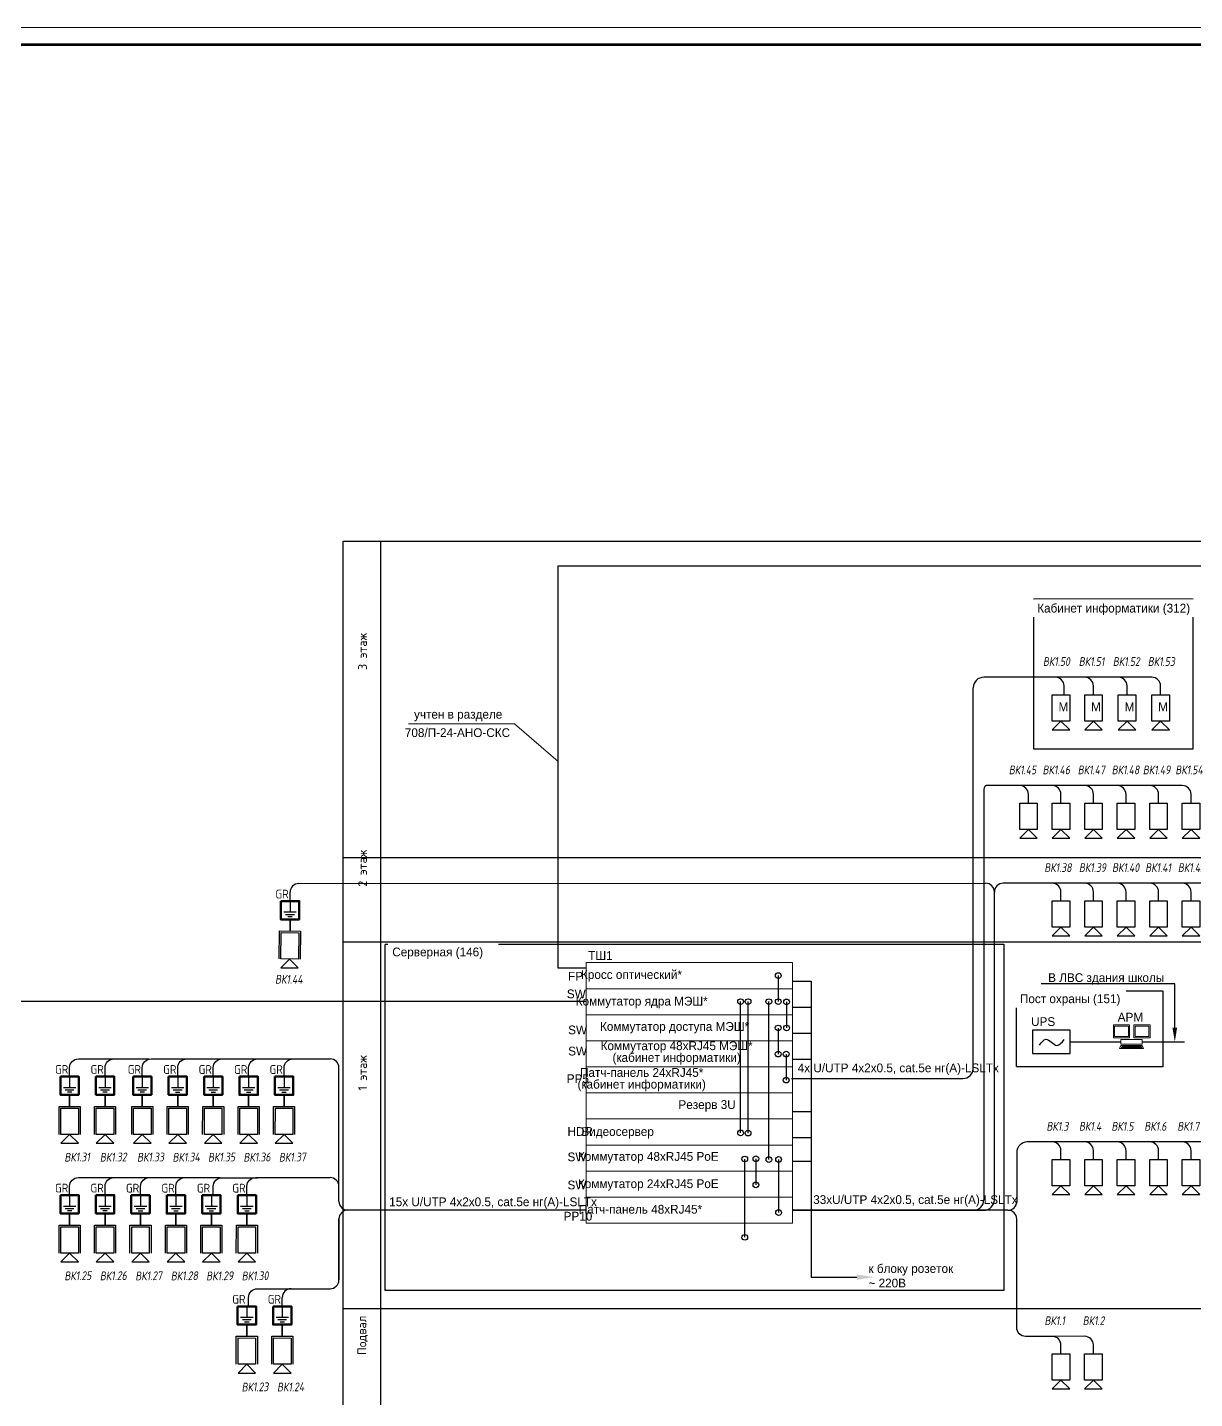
# Model space of a CAD drawing. Header units: millimetres. Extents: x -495897 to 1376592, y -28539 to 470976.
# Drawn here: x 920157 to 953413, y 431911 to 470976 of the extents above; entities that cross this region are included whole.
import ezdxf
from ezdxf import colors
from ezdxf.entities.mleader import LeaderData, LeaderLine
from ezdxf.enums import TextEntityAlignment as Align
from ezdxf.math import Vec2, Vec3

# ---------------------------------------------------------------- set-up
doc = ezdxf.new("R2010")
doc.units = ezdxf.units.MM
doc.set_wipeout_variables(frame=1)
doc.linetypes.add('HIDDEN', pattern=[0.375, 0.25, -0.125])
for name, color, linetype, lineweight in [('__ФОРМАТ', 7, 'Continuous', 40), ('_SOT_SH-OBORUD', 5, 'Continuous', 18), ('E-Безопасность-G', 153, 'Continuous', 35), ('E-Данные-G', 140, 'Continuous', 35), ('RC-Видеонаблюдение', 5, 'Continuous', 30), ('RC-Выноски', 7, 'Continuous', 0), ('RC-Линии_связи-Адресные', 5, 'Continuous', 30), ('RC-Линии_связи-Питание_12-24В', 3, 'Continuous', 30), ('лс', 5, 'Continuous', 30), ('НО ВН - ВК', 164, 'Continuous', 50)]:
    doc.layers.add(name, color=color, linetype=linetype, lineweight=lineweight)
for name, color, linetype in [('PDF _5-СОТ Оборудование', 1, 'Continuous'), ('PDF _Текст', 7, 'Continuous'), ('RC-Позиционные_обозначения', 7, 'Continuous'), ('RC-Таблицы', 7, 'Continuous'), ('СОТ', 7, 'Continuous'), ('Стены', 194, 'Continuous'), ('флажки', 7, 'Continuous'), ('ШТАМП', 2, 'Continuous')]:
    doc.layers.add(name, color=color, linetype=linetype)
doc.layers.add('PDF _СОТ', color=7, linetype='Continuous', true_color=0xb82d00)
doc.layers.add('Границы листа', color=7, linetype='Continuous', lineweight=0, plot=False)
doc.styles.add('ICOCPEUR', font='isocpeur.ttf', dxfattribs={"height": 250})
doc.styles.add('ISOCPEUR', font='isocpeur.ttf', dxfattribs={"width": 0.9, "height": 350})
doc.styles.add('Mipgost', font='', dxfattribs={"height": 500})
doc.styles.add('Mipgost_5', font='', dxfattribs={"height": 250})
doc.styles.add('RubezhCAD', font='', dxfattribs={"oblique": 10})
doc.styles.get("Standard").update_dxf_attribs({"font": ''})
doc.styles.get('Mipgost').set_extended_font_data('Mipgost')
doc.styles.get('Mipgost_5').set_extended_font_data('Mipgost')
doc.styles.get('RubezhCAD').set_extended_font_data('GOST type A')
doc.styles.get('Standard').set_extended_font_data('GOST type B')

# ---------------------------------------------------------------- blocks, each defined once
blk = doc.blocks.new('*U992')
at = {"lineweight": -2}
blk.add_lwpolyline([(20, 5), (836, 5), (836, 589), (20, 589)], close=True, dxfattribs=at)
at = {"layer": 'Границы листа'}
blk.add_lwpolyline([(841, 0), (0, 0), (0, 594), (841, 594)], close=True, dxfattribs=at)
at = {"lineweight": 13, "oblique": 10, "flags": 8}
blk.add_attdef('ФОРМАТ', (801.94, 1.12), '', height=3, dxfattribs=at)
blk = doc.blocks.new('RC-UGO-CAM-01')
at = {"color": 1}
blk.add_wipeout([(3.74, 0), (6.24, 2.5), (6.24, -2.5)], dxfattribs=at)
blk.add_line((6.24, 2.5), (6.24, -2.5), dxfattribs=at)
blk.add_wipeout([(-3.74, -2.5), (-3.74, 2.5), (3.74, 2.5), (3.74, -2.5)], dxfattribs=at)
for q in [(6.24, 2.5), (6.24, -2.5)]:
    blk.add_line((3.74, 0), q, dxfattribs=at)
blk.add_lwpolyline([(3.74, -2.5), (3.74, 2.5), (-3.74, 2.5), (-3.74, -2.5), (3.74, -2.5)], close=True, dxfattribs=at)
blk.add_attdef('PSTN', text='', height=2.5).set_placement((4.63, 3.28), align=Align.BOTTOM_LEFT)
blk = doc.blocks.new('RC-UGO-CAM-03')
blk.add_wipeout([(3.74, 0), (6.24, 2.5), (6.24, -2.5)])
blk.add_line((6.24, 2.5), (6.24, -2.5))
blk.add_wipeout([(-3.74, -2.5), (-3.74, 2.5), (3.74, 2.5), (3.74, -2.5)])
for q in [(6.24, 2.5), (6.24, -2.5)]:
    blk.add_line((3.74, 0), q)
blk.add_lwpolyline([(3.74, 3), (-4.24, 3), (-4.24, -3), (3.74, -3)])
blk.add_lwpolyline([(3.74, -2.5), (3.74, 2.5), (-3.74, 2.5), (-3.74, -2.5), (3.74, -2.5)], close=True)
blk.add_attdef('PSTN', text='', height=2.5).set_placement((4.63, 3.28), align=Align.BOTTOM_LEFT)
blk = doc.blocks.new('PC 2 mon')
for p, q in [((-5.37, -4.25), (5.37, -4.25)), ((-5.21, -3.81), (5.21, -3.81)), ((-5.01, -3.37), (5.01, -3.37))]:
    blk.add_line(p, q)
for points in [[(-9.25, 7.35), (-1.01, 7.35), (-1.01, 0.9), (-9.25, 0.9)], [(1.13, 7.35), (9.37, 7.35), (9.37, 0.9), (1.13, 0.9)], [(-8.61, 6.7), (-1.66, 6.7), (-1.66, 1.54), (-8.61, 1.54)], [(-5.41, 0), (5.41, 0), (5.41, -2.42), (-5.41, -2.42)], [(1.77, 6.7), (8.72, 6.7), (8.72, 1.54), (1.77, 1.54)], [(-5.41, -2.97), (5.41, -2.97), (6.08, -4.57), (-6.08, -4.57)]]:
    blk.add_lwpolyline(points, close=True)
blk = doc.blocks.new('грозозащита')
blk.add_wipeout([(-262, 0), (-262, 520), (262, 520), (262, 0)])
at = {"color": 7}
for p, q in [((0, 482), (0, 201)), ((0, 201), (-177, 201)), ((0, 132), (-128, 132)), ((62, 70), (-62, 70)), ((177, 201), (0, 201)), ((124, 132), (0, 132))]:
    blk.add_line(p, q, dxfattribs=at)
at = {"layer": 'НО ВН - ВК'}
blk.add_line((-262, 0), (-262, 520), dxfattribs=at)
at = {"layer": 'НО ВН - ВК', "color": 6}
blk.add_lwpolyline([(-262, 520), (262, 520), (262, 0), (-262, 0)], close=True, dxfattribs=at)

msp = doc.modelspace()

# ---------------------------------------------------------------- linework, layer by layer
at = {"color": 3, "transparency": 33554687}
msp.add_spline([(948998.342, 441981.306), (949179.133, 442147.518), (949490.096, 441974.08), (949695.89, 442136.678)], degree=3, dxfattribs=at)
at = {"layer": 'E-Безопасность-G', "color": 5}
msp.add_line((929032.988, 437029.469), (929031.31, 435289.9), dxfattribs=at)
at = {"layer": 'PDF _5-СОТ Оборудование', "color": 18, "true_color": 0x000000}
for p, q in [((940478.162, 439479.672), (940478.162, 443219.647)), ((940690.72, 439475.697), (940689.875, 443219.647)), ((941282.939, 438719.304), (941282.095, 443219.647))]:
    msp.add_line(p, q, dxfattribs=at)
at = {"layer": 'PDF _5-СОТ Оборудование', "color": 6}
msp.add_line((940596.782, 436504.618), (940596.782, 438735.977), dxfattribs=at)
at = {"layer": 'PDF _5-СОТ Оборудование', "color": 7, "linetype": 'Continuous', "lineweight": 0}
for p, q in [((936081.505, 436907.393), (936081.505, 437646.135)), ((941951.638, 436907.393), (941951.638, 437646.135))]:
    msp.add_line(p, q, dxfattribs=at)
for points in [[(941951.638, 444331.858), (936081.505, 444331.858)], [(941951.638, 444331.858), (941951.638, 437646.135), (936081.505, 437646.135), (936081.505, 444331.858)], [(941951.638, 443588.883), (936081.505, 443588.883)], [(941951.638, 442848.024), (936081.505, 442848.024)], [(941951.638, 442107.165), (936081.505, 442107.165)], [(941951.638, 441364.189), (936081.505, 441364.189)], [(941951.638, 440621.213), (936081.505, 440621.213)], [(941951.638, 439878.237), (936081.505, 439878.237)], [(941951.638, 439133.145), (936081.505, 439133.145)], [(941951.638, 438391.228), (936081.505, 438391.228)], [(941951.638, 437647.193), (936081.505, 437647.193)], [(941951.638, 436907.393), (936081.505, 436907.393)]]:
    msp.add_lwpolyline(points, dxfattribs=at)
at = {"layer": 'PDF _СОТ', "color": 1, "lineweight": 25}
for p, q in [((941951.638, 443805.44), (942489.274, 443805.44)), ((942489.274, 443805.44), (942489.274, 435369.82)), ((941951.638, 443062.465), (942489.274, 443062.465)), ((941951.638, 442321.606), (942489.274, 442321.606)), ((941951.638, 441580.747), (942489.274, 441580.747)), ((941951.638, 440093.737), (942489.274, 440093.737)), ((941951.638, 439350.761), (942489.274, 439350.761)), ((941951.638, 438672.624), (942489.274, 438672.624)), ((942489.274, 435369.82), (943791.032, 435369.82))]:
    msp.add_line(p, q, dxfattribs=at)
at = {"layer": 'PDF _СОТ', "color": 0, "lineweight": 0}
msp.add_lwpolyline([(935277.498, 450063.705), (934037.23, 451135.991), (931011.973, 451135.991)], dxfattribs=at)
at = {"layer": 'PDF _СОТ', "color": 6, "lineweight": 25}
msp.add_lwpolyline([(941552.348, 443961.152), (941551.819, 443219.647)], dxfattribs=at)
at = {"layer": 'PDF _СОТ', "color": 32, "lineweight": 25, "true_color": 0xcd6928}
for points in [[(941787.733, 443210.885), (941787.204, 442469.38)], [(941549.16, 442468.322), (941548.63, 441726.816)]]:
    msp.add_lwpolyline(points, dxfattribs=at)
at = {"layer": 'PDF _СОТ', "color": 0, "lineweight": 25}
for points in [[(941777.631, 441725.758), (941776.573, 440983.606)], [(940913.531, 438742.524), (940912.473, 438000.372)], [(941561.508, 438721.736), (941560.449, 437210.363)]]:
    msp.add_lwpolyline(points, dxfattribs=at)
at = {"layer": 'PDF _СОТ', "color": 6, "lineweight": 25}
for centre in [(941551.29, 443962.21), (941551.819, 443219.647), (940596.782, 438735.977), (940596.782, 436504.618)]:
    msp.add_circle(centre, 81.492, dxfattribs=at)
at = {"layer": 'PDF _СОТ', "color": 18, "lineweight": 25, "true_color": 0x000000}
for centre in [(940478.162, 443219.647), (940689.875, 443219.647), (941282.095, 443219.647), (940478.162, 439479.672), (940690.72, 439475.697), (941282.939, 438719.304)]:
    msp.add_circle(centre, 81.492, dxfattribs=at)
at = {"layer": 'PDF _СОТ', "color": 32, "lineweight": 25, "true_color": 0xcd6928}
for centre in [(941786.675, 443211.944), (941548.101, 442469.38), (941787.204, 442469.38), (941548.63, 441726.816)]:
    msp.add_circle(centre, 81.492, dxfattribs=at)
at = {"layer": 'PDF _СОТ', "color": 0, "lineweight": 25}
for centre in [(941776.573, 441726.816), (941776.573, 440983.606), (940912.473, 438743.582), (941560.449, 438722.794), (940912.473, 438000.372), (941560.449, 437210.363)]:
    msp.add_circle(centre, 81.492, dxfattribs=at)
at = {"layer": 'PDF _СОТ', "color": 1, "transparency": 33554559}
msp.add_solid([(943791.032, 435443.904), (944286.336, 435369.82), (943791.032, 435295.736)], dxfattribs=at)
at = {"layer": 'RC-Линии_связи-Адресные'}
for p, q in [((947107.038, 441328.878), (947107.038, 452163.684)), ((947708.259, 437576.235), (947708.259, 446342.577)), ((941931.099, 441028.878), (946807.038, 441028.878)), ((941951.638, 437276.235), (947408.259, 437276.235))]:
    msp.add_line(p, q, dxfattribs=at)
at = {"layer": 'RC-Линии_связи-Адресные', "color": 5}
for p, q in [((927889.248, 446585.062), (947458.352, 446592.577)), ((927639.248, 446083.216), (927639.248, 446335.062)), ((929033.145, 437538.327), (929032.33, 441337.617)), ((936081.505, 437279.469), (929282.988, 437279.469)), ((948095.772, 437276.235), (941951.638, 437276.235)), ((948345.772, 434041.862), (948345.772, 437026.235)), ((927669.061, 435039.898), (928784.155, 435039.916)), ((927419.068, 434538.055), (927419.068, 434789.901)), ((948345.772, 433933.221), (948345.772, 434150.504))]:
    msp.add_line(p, q, dxfattribs=at)
for points in [[(921360.074, 441086.621), (921360.074, 441338.467, -0.414213562), (921610.074, 441588.467), (922620.24, 441588.467)], [(922370.24, 441086.621), (922370.24, 441338.467, -0.414213562), (922620.24, 441588.467), (923630.405, 441588.467)], [(923430.405, 441086.153), (923430.405, 441337.999, -0.414213562), (923680.405, 441587.999), (924690.571, 441587.999)], [(924440.571, 441085.708), (924440.571, 441337.554, -0.414213562), (924690.571, 441587.554), (925700.737, 441587.554)], [(925450.762, 441085.707), (925450.762, 441337.554, -0.414213562), (925700.762, 441587.554), (926710.928, 441587.554)], [(926460.928, 441085.262), (926460.928, 441337.108, -0.414213562), (926710.928, 441587.108), (927721.094, 441587.108)], [(927471.094, 441085.707), (927471.094, 441337.554, -0.414213562), (927721.094, 441587.554), (928782.33, 441587.554)], [(949605.911, 438719.578), (949605.911, 438971.425, 0.414213562), (949355.911, 439221.425), (948645.765, 439221.407, 0.414206468), (948345.772, 438921.407), (948345.772, 437498.005)], [(921359.084, 437706.12), (921359.084, 437957.967, -0.414213562), (921609.084, 438207.967), (922619.25, 438207.967)], [(922369.25, 437706.12), (922369.25, 437957.967, -0.414213562), (922619.25, 438207.967), (923629.416, 438207.967)], [(923379.415, 437703.892), (923379.415, 437955.739, -0.414213562), (923629.415, 438205.739), (924639.581, 438205.739)], [(924389.581, 437703.892), (924389.581, 437955.739, -0.414213562), (924639.581, 438205.739), (925649.747, 438205.739)], [(925449.982, 437700.858), (925449.982, 437952.705, -0.414213562), (925699.982, 438202.705), (926710.148, 438202.705)], [(926409.913, 437706.12), (926409.913, 437957.967, -0.414213562), (926659.913, 438207.967), (928781.314, 438205.739)], [(926458.902, 434538.033), (926458.902, 434789.879, -0.414213562), (926708.902, 435039.879), (928781.31, 435039.9)]]:
    msp.add_lwpolyline(points, format="xyb", dxfattribs=at)
for centre, radius, start, end in [((947407.038, 452163.684), 300, 90.0013877, 180), ((927889.248, 446335.062), 250, 90, 180), ((947458.259, 446342.577), 250, 0, 89.978692), ((947958.259, 446342.577), 250, 90.021308, 180), ((928782.33, 441337.554), 250, 0, 90), ((928781.314, 437955.739), 250, 0, 90), ((929282.988, 437529.469), 250, 180, 270), ((929282.988, 437029.469), 250, 90, 180), ((948095.772, 437526.235), 250, 270, 0), ((948095.772, 437026.235), 250, 0, 90), ((928781.31, 435289.9), 250, 270, 0), ((927669.068, 434789.901), 250, 90, 180)]:
    msp.add_arc(centre, radius, start, end, dxfattribs=at)
at = {"layer": 'RC-Линии_связи-Адресные'}
for centre, end in [((946807.038, 441328.878), 0), ((947108.258, 437576.235), 0.0001807), ((947408.259, 437576.235), 0)]:
    msp.add_arc(centre, 300, 270, end, dxfattribs=at)
at = {"layer": 'RC-Линии_связи-Питание_12-24В', "color": 1, "ltscale": 100}
msp.add_line((949867.961, 442073.499), (951314.781, 442073.499), dxfattribs=at)
at = {"layer": 'RC-Таблицы', "ltscale": 0.01}
for p, q in [((929151.449, 430646.784), (929151.449, 456337.866)), ((929151.449, 456337.866), (968177.06, 456337.866)), ((930217.011, 456337.866), (930217.011, 430646.784)), ((929151.449, 444920.57), (968177.06, 444920.57)), ((929151.449, 434477.987), (968177.06, 434477.987))]:
    msp.add_line(p, q, dxfattribs=at)
at = {"layer": 'лс', "color": 3, "ltscale": 100, "transparency": 33554687}
msp.add_lwpolyline([(948797.678, 441738.928), (949867.961, 441738.928), (949867.961, 442408.07), (948797.678, 442408.07)], close=True, dxfattribs=at)
at = {"layer": 'лс', "color": 5}
msp.add_lwpolyline([(951923.54, 442073.499), (953129.005, 442073.499)], dxfattribs=at)
at = {"layer": 'Стены', "color": 5, "linetype": 'HIDDEN', "ltscale": 10}
for points in [[(930354.499, 444861.267), (947974.926, 444861.267), (947974.926, 434993.64), (930354.499, 434993.64)], [(948337.989, 443528.316), (952509.743, 443528.316), (952509.743, 441363.236), (948337.989, 441363.236)]]:
    msp.add_lwpolyline(points, close=True, dxfattribs=at)

# ---------------------------------------------------------------- block references
at = {"layer": '__ФОРМАТ', "lineweight": 60, "xscale": 99.9999999999996, "yscale": 99.9999999999996, "zscale": 99.9999999999996}
msp.add_blockref('*U992', (898442.241, 411575.602), dxfattribs=at)
at = {"layer": '_SOT_SH-OBORUD', "lineweight": 13, "transparency": 33554687, "xscale": 56.25, "yscale": 56.25, "zscale": 56.25}
msp.add_blockref('PC 2 mon', (951619.161, 442141.493), dxfattribs=at)

# ---------------------------------------------------------------- texts
at = {"color": 0, "lineweight": 30, "char_height": 250, "width": 479.75, "attachment_point": 5, "style": 'ISOCPEUR'}
for insert in [(927412.745, 446284.669), (921133.571, 441288.074), (922143.736, 441287.628), (923203.902, 441287.161), (924214.068, 441286.715), (925224.233, 441286.27), (926234.399, 441285.824), (927244.565, 441285.379), (921132.08, 437907.574), (922142.722, 437907.573), (923152.887, 437905.346), (924163.052, 437904.9), (925173.218, 437905.346), (926183.384, 437905.346), (926182.374, 434739.508), (927192.54, 434739.508)]:
    msp.add_mtext('GR', dxfattribs=dict(at, insert=insert))
at = {"layer": 'PDF _Текст', "char_height": 250, "style": 'Mipgost_5'}
for s, insert, attachment_point in [('учтен в разделе', (933688.275, 451206.842), 9), ('708/П-24-АНО-СКС', (933910.229, 450754.346), 9), ('4x U/UTP 4x2x0.5, cat.5e нг(А)-LSLTx', (942104.355, 441131.534), 7), ('15x U/UTP 4x2x0.5, cat.5e нг(А)-LSLTx', (930465.691, 437316.254), 7), ('33xU/UTP 4x2x0.5, cat.5e нг(А)-LSLTx', (942546.386, 437378.891), 7), ('к блоку розеток', (944121.235, 435415.32), 7), ('~ 220В', (944121.235, 435073.485), 7)]:
    msp.add_mtext(s, dxfattribs=dict(at, insert=insert, attachment_point=attachment_point))
at = {"layer": 'PDF _Текст', "linetype": 'Continuous', "lineweight": 20, "char_height": 250, "attachment_point": 2, "style": 'Mipgost_5'}
for s, insert, width, line_spacing_factor in [('Кросс оптический*', (937369.126, 444116.099), 4723.74559, 0.899144), ('Коммутатор ядра МЭШ*', (937660.712, 443358.781), 4924.75604, 0.960103), ('Коммутатор доступа МЭШ* ', (938596.869, 442637.535), 4924.75604, 0.960103), ('Коммутатор 48xRJ45 МЭШ* \\P(кабинет информатики)', (938656.191, 442087.213), 4924.75604, 0.8), ('{\\C0;Патч-панель 24хRJ45*\\P(кабинет информатики)}', (937659.044, 441325.891), 4497.60884, 0.8), ('{\\C0;Резерв 3U}', (939522.555, 440411.696), 6691.65489, 0.7), ('{\\C0;Видеосервер}', (936973.449, 439643.181), 4759.67567, 0.899144), ('Коммутатор 48хRJ45 PoE', (937847.807, 438934.394), 4924.75604, 0.960103), ('Коммутатор 24хRJ45 PoE', (937847.807, 438156.589), 4924.75604, 0.960103), ('{\\C0;Патч-панель 48хRJ45*}', (937623.668, 437429.678), 4497.60884, 0.899144)]:
    msp.add_mtext(s, dxfattribs=dict(at, insert=insert, width=width, line_spacing_factor=line_spacing_factor))
at = {"layer": 'RC-Таблицы', "linetype": 'Continuous', "lineweight": 40, "transparency": 33554687, "insert": (949097.939, 442649.347), "char_height": 250, "width": 2400, "attachment_point": 5, "style": 'Mipgost_5'}
msp.add_mtext('UPS', dxfattribs=at)
at = {"layer": 'СОТ', "color": 0, "char_height": 250, "width": 2457.95894, "attachment_point": 4, "style": 'Mipgost_5'}
for s, insert in [('ТШ1', (936135.926, 444533.402)), ('FP', (935561.167, 443943.692)), ('SW', (935526.96, 443438.359)), ('SW', (935564.07, 442411.384)), ('SW', (935564.07, 441809.244)), ('PP5', (935524.755, 441022.65)), ('HDR', (935546.216, 439519.765)), ('SW', (935546.216, 438793.817)), ('SW', (935546.216, 437994.238)), ('PP10', (935435.19, 437104.725))]:
    msp.add_mtext(s, dxfattribs=dict(at, insert=insert))
at = {"layer": 'ШТАМП', "color": 0, "lineweight": 30, "char_height": 250, "width": 3357.12654, "attachment_point": 5, "rotation": 90, "line_spacing_factor": 0.85}
for s, insert in [('{\\fISOCPEUR|b0|i0|c204|p34;3 этаж}', (929705.74, 453192.88)), ('{\\fISOCPEUR|b0|i0|c204|p34;2 этаж}', (929705.74, 447016.951)), ('{\\fISOCPEUR|b0|i0|c204|p34;1 этаж}', (929705.74, 441187.222)), ('{\\fISOCPEUR|b0|i0|c204|p34;Подвал}', (929707.292, 433712.271))]:
    msp.add_mtext(s, dxfattribs=dict(at, insert=insert))

# ---------------------------------------------------------------- next in the draw order: block references
at = {"layer": 'RC-Видеонаблюдение'}
ref = msp.add_blockref('RC-UGO-CAM-01', (949605.911, 451587.477), dxfattribs=dict(at, xscale=-100, yscale=100, zscale=100, rotation=90))
ref.add_attrib('PSTN', 'ВК1.50', (949092.209, 452783.872), dxfattribs={"layer": 'RC-Позиционные_обозначения', "height": 250, "style": 'RubezhCAD', "oblique": 10})
ref = msp.add_blockref('RC-UGO-CAM-01', (950532.476, 451587.506), dxfattribs=dict(at, xscale=-100, yscale=100, zscale=100, rotation=90))
ref.add_attrib('PSTN', 'ВК1.51', (950112.035, 452783.872), dxfattribs={"layer": 'RC-Позиционные_обозначения', "height": 250, "style": 'RubezhCAD', "oblique": 10})
ref = msp.add_blockref('RC-UGO-CAM-01', (951488.159, 451587.529), dxfattribs=dict(at, xscale=-100, yscale=100, zscale=100, rotation=90))
ref.add_attrib('PSTN', 'ВК1.52', (951082.94, 452783.895), dxfattribs={"layer": 'RC-Позиционные_обозначения', "height": 250, "style": 'RubezhCAD', "oblique": 10})
ref = msp.add_blockref('RC-UGO-CAM-01', (952443.843, 451587.552), dxfattribs=dict(at, xscale=-100, yscale=100, zscale=100, rotation=90))
ref.add_attrib('PSTN', 'ВК1.53', (952078.476, 452783.918), dxfattribs={"layer": 'RC-Позиционные_обозначения', "height": 250, "style": 'RubezhCAD', "oblique": 10})
ref = msp.add_blockref('RC-UGO-CAM-01', (948679.866, 448500.643), dxfattribs=dict(at, xscale=-100, yscale=100, zscale=100, rotation=90))
ref.add_attrib('PSTN', 'ВК1.45', (948119.04, 449697.038), dxfattribs={"layer": 'RC-Позиционные_обозначения', "height": 250, "style": 'RubezhCAD', "oblique": 10})
ref = msp.add_blockref('RC-UGO-CAM-01', (950532.968, 448500.672), dxfattribs=dict(at, xscale=-100, yscale=100, zscale=100, rotation=90))
ref.add_attrib('PSTN', 'ВК1.47', (950082.232, 449697.038), dxfattribs={"layer": 'RC-Позиционные_обозначения', "height": 250, "style": 'RubezhCAD', "oblique": 10})
ref = msp.add_blockref('RC-UGO-CAM-01', (949606.233, 445716.542), dxfattribs=dict(at, xscale=-100, yscale=100, zscale=100, rotation=90))
ref.add_attrib('PSTN', 'ВК1.38', (949131.164, 446912.937), dxfattribs={"layer": 'RC-Позиционные_обозначения', "height": 250, "style": 'RubezhCAD', "oblique": 10})
ref = msp.add_blockref('RC-UGO-CAM-01', (950532.77, 445716.542), dxfattribs=dict(at, xscale=-100, yscale=100, zscale=100, rotation=90))
ref.add_attrib('PSTN', 'ВК1.39', (950117.834, 446912.937), dxfattribs={"layer": 'RC-Позиционные_обозначения', "height": 250, "style": 'RubezhCAD', "oblique": 10})
ref = msp.add_blockref('RC-UGO-CAM-01', (953312.437, 445716.62), dxfattribs=dict(at, xscale=-100, yscale=100, zscale=100, rotation=90))
ref.add_attrib('PSTN', 'ВК1.42', (952936.89, 446913.036), dxfattribs={"layer": 'RC-Позиционные_обозначения', "height": 250, "style": 'RubezhCAD', "oblique": 10})
ref = msp.add_blockref('RC-UGO-CAM-03', (927633.771, 444807.636), dxfattribs=dict(at, xscale=-99.99999999999999, yscale=99.99999999999999, zscale=99.99999999999999, rotation=89.25697886870562))
ref.add_attrib('PSTN', 'ВК1.44', (927214.25, 443731.354), dxfattribs={"layer": 'RC-Позиционные_обозначения', "height": 250, "style": 'RubezhCAD', "oblique": 10})
ref = msp.add_blockref('RC-UGO-CAM-03', (924440.409, 439810.092), dxfattribs=dict(at, xscale=-99.99999999999997, yscale=99.99999999999999, zscale=99.99999999999999, rotation=89.97472974146261))
ref.add_attrib('PSTN', 'ВК1.34', (924293.923, 438659.282), dxfattribs={"layer": 'RC-Позиционные_обозначения', "height": 250, "rotation": 0.7177509, "style": 'RubezhCAD', "oblique": 10})
ref = msp.add_blockref('RC-UGO-CAM-01', (950532.35, 438345.201), dxfattribs=dict(at, xscale=-100, yscale=100, zscale=100, rotation=90))
ref.add_attrib('PSTN', 'ВК1.4', (950119.019, 439541.638), dxfattribs={"layer": 'RC-Позиционные_обозначения', "height": 250, "style": 'RubezhCAD', "oblique": 10})
ref = msp.add_blockref('RC-UGO-CAM-01', (951458.887, 438345.201), dxfattribs=dict(at, xscale=-100, yscale=100, zscale=100, rotation=90))
ref.add_attrib('PSTN', 'ВК1.5', (951043.681, 439541.638), dxfattribs={"layer": 'RC-Позиционные_обозначения', "height": 250, "style": 'RubezhCAD', "oblique": 10})
ref = msp.add_blockref('RC-UGO-CAM-01', (952385.425, 438345.222), dxfattribs=dict(at, xscale=-100, yscale=100, zscale=100, rotation=90))
ref.add_attrib('PSTN', 'ВК1.6', (951980.511, 439541.638), dxfattribs={"layer": 'RC-Позиционные_обозначения', "height": 250, "style": 'RubezhCAD', "oblique": 10})
ref = msp.add_blockref('RC-UGO-CAM-01', (953311.962, 438345.243), dxfattribs=dict(at, xscale=-100, yscale=100, zscale=100, rotation=90))
ref.add_attrib('PSTN', 'ВК1.7', (952921.615, 439541.638), dxfattribs={"layer": 'RC-Позиционные_обозначения', "height": 250, "style": 'RubezhCAD', "oblique": 10})
ref = msp.add_blockref('RC-UGO-CAM-03', (921358.897, 436430.505), dxfattribs=dict(at, xscale=-99.99999999999997, yscale=99.99999999999999, zscale=99.99999999999999, rotation=89.97472974146261))
ref.add_attrib('PSTN', 'ВК1.25', (921212.411, 435279.695), dxfattribs={"layer": 'RC-Позиционные_обозначения', "height": 250, "rotation": 0.7177509, "style": 'RubezhCAD', "oblique": 10})
ref = msp.add_blockref('RC-UGO-CAM-01', (949604.07, 432807.731), dxfattribs=dict(at, xscale=-100, yscale=100, zscale=100, rotation=90))
ref.add_attrib('PSTN', 'ВК1.1', (949135.79, 434004.168), dxfattribs={"layer": 'RC-Позиционные_обозначения', "height": 250, "style": 'RubezhCAD', "oblique": 10})
ref = msp.add_blockref('RC-UGO-CAM-01', (950530.607, 432807.731), dxfattribs=dict(at, xscale=-100, yscale=100, zscale=100, rotation=90))
ref.add_attrib('PSTN', 'ВК1.2', (950224.311, 434004.168), dxfattribs={"layer": 'RC-Позиционные_обозначения', "height": 250, "style": 'RubezhCAD', "oblique": 10})
ref = msp.add_blockref('RC-UGO-CAM-03', (926408.715, 433262.44), dxfattribs=dict(at, xscale=-99.99999999999997, yscale=99.99999999999999, zscale=99.99999999999999, rotation=89.97472974146261))
ref.add_attrib('PSTN', 'ВК1.23', (926262.229, 432111.63), dxfattribs={"layer": 'RC-Позиционные_обозначения', "height": 250, "rotation": 0.7177509, "style": 'RubezhCAD', "oblique": 10})

# ---------------------------------------------------------------- next in the draw order: texts
at = {"layer": 'флажки', "lineweight": 30, "insert": (930552.218, 444596.83), "char_height": 250, "width": 2901.77876, "attachment_point": 4, "style": 'Mipgost_5', "bg_fill": 2}
msp.add_mtext('Серверная (146)', dxfattribs=at)

# ---------------------------------------------------------------- next in the draw order: linework, layer by layer
at = {"layer": 'E-Безопасность-G', "color": 5}
for p, q in [((927639.248, 445563.216), (927639.273, 445231.886)), ((924440.571, 440565.262), (924440.596, 440233.932)), ((921358.583, 437186.12), (921358.608, 436854.79)), ((926408.877, 434018.055), (926408.902, 433686.725))]:
    msp.add_line(p, q, dxfattribs=at)
at = {"layer": 'RC-Линии_связи-Адресные', "color": 5}
for p, q in [((949443.352, 452463.7), (947407.03, 452463.684)), ((949693.352, 451961.854), (949693.352, 452213.7))]:
    msp.add_line(p, q, dxfattribs=at)
for points in [[(950532.153, 451961.883), (950532.153, 452213.729, 0.414213562), (950282.153, 452463.729), (949326.469, 452463.706)], [(951487.837, 451961.906), (951487.837, 452213.752, 0.414213562), (951237.837, 452463.752), (950282.153, 452463.729)], [(952443.52, 451961.929), (952443.52, 452213.775, 0.414213562), (952193.52, 452463.775), (951237.837, 452463.752)], [(948679.866, 448874.928), (948679.866, 449126.775, 0.414213562), (948429.866, 449376.775), (947474.182, 449376.752)], [(950532.671, 446090.551), (950532.671, 446342.397, 0.414213562), (950282.671, 446592.397), (947958.166, 446592.577)], [(949606.134, 446090.551), (949606.134, 446342.397, 0.414213562), (949356.134, 446592.397), (948843.435, 446592.452)], [(954238.875, 446090.63), (954238.875, 446342.476, 0.414213562), (953988.875, 446592.476), (953033.191, 446592.453)], [(950532.448, 438719.578), (950532.448, 438971.425, 0.414213562), (950282.448, 439221.425), (948780.207, 439221.411)], [(951458.985, 438719.599), (951458.985, 438971.446, 0.414213562), (951208.985, 439221.446), (950198.819, 439221.446)], [(952385.522, 438719.62), (952385.522, 438971.467, 0.414213562), (952135.522, 439221.467), (951125.356, 439221.467)], [(953312.059, 438719.62), (953312.059, 438971.467, 0.414213562), (953062.059, 439221.467), (952051.894, 439221.467)], [(954238.624, 438719.649), (954238.624, 438971.496, 0.414213562), (953988.624, 439221.496), (952978.458, 439221.496)], [(949604.168, 433181.896), (949604.168, 433433.742, 0.414213562), (949354.168, 433683.742), (948595.944, 433683.221, -0.414415078), (948345.772, 433933.221), (948345.772, 434150.504)], [(950530.034, 433182.292), (950530.034, 433434.139, 0.414213562), (950280.034, 433684.139), (949369.998, 433683.396)]]:
    msp.add_lwpolyline(points, format="xyb", dxfattribs=at)
msp.add_arc((949443.352, 452213.7), 250, 0, 90, dxfattribs=at)
at = {"layer": 'лс', "color": 4}
msp.add_lwpolyline([(936081.505, 443219.518), (910709.812, 443219.518), (910709.812, 443219.518), (910709.812, 445996.329)], dxfattribs=at)
at = {"layer": 'Стены', "color": 5, "linetype": 'HIDDEN', "ltscale": 10}
msp.add_lwpolyline([(948832.038, 454696.887), (953363.557, 454696.887), (953363.557, 450415.465), (948832.038, 450415.465)], close=True, dxfattribs=at)

# ---------------------------------------------------------------- next in the draw order: block references
at = {"layer": 'RC-Видеонаблюдение'}
ref = msp.add_blockref('RC-UGO-CAM-01', (949606.403, 448500.643), dxfattribs=dict(at, xscale=-100, yscale=100, zscale=100, rotation=90))
ref.add_attrib('PSTN', 'ВК1.46', (949081.32, 449697.038), dxfattribs={"layer": 'RC-Позиционные_обозначения', "height": 250, "style": 'RubezhCAD', "oblique": 10})
ref = msp.add_blockref('RC-UGO-CAM-01', (951459.533, 448500.701), dxfattribs=dict(at, xscale=-100, yscale=100, zscale=100, rotation=90))
ref.add_attrib('PSTN', 'ВК1.48', (951050.859, 449697.038), dxfattribs={"layer": 'RC-Позиционные_обозначения', "height": 250, "style": 'RubezhCAD', "oblique": 10})
ref = msp.add_blockref('RC-UGO-CAM-01', (951459.335, 445716.571), dxfattribs=dict(at, xscale=-100, yscale=100, zscale=100, rotation=90))
ref.add_attrib('PSTN', 'ВК1.40', (951062.219, 446912.937), dxfattribs={"layer": 'RC-Позиционные_обозначения', "height": 250, "style": 'RubezhCAD', "oblique": 10})
ref = msp.add_blockref('RC-UGO-CAM-03', (923430.243, 439810.538), dxfattribs=dict(at, xscale=-99.99999999999997, yscale=99.99999999999999, zscale=99.99999999999999, rotation=89.97472974146261))
ref.add_attrib('PSTN', 'ВК1.33', (923283.758, 438659.728), dxfattribs={"layer": 'RC-Позиционные_обозначения', "height": 250, "rotation": 0.7177509, "style": 'RubezhCAD', "oblique": 10})
ref = msp.add_blockref('RC-UGO-CAM-03', (925450.575, 439810.092), dxfattribs=dict(at, xscale=-99.99999999999997, yscale=99.99999999999999, zscale=99.99999999999999, rotation=89.97472974146261))
ref.add_attrib('PSTN', 'ВК1.35', (925304.089, 438659.282), dxfattribs={"layer": 'RC-Позиционные_обозначения', "height": 250, "rotation": 0.7177509, "style": 'RubezhCAD', "oblique": 10})
ref = msp.add_blockref('RC-UGO-CAM-03', (922369.063, 436430.505), dxfattribs=dict(at, xscale=-99.99999999999997, yscale=99.99999999999999, zscale=99.99999999999999, rotation=89.97472974146261))
ref.add_attrib('PSTN', 'ВК1.26', (922222.577, 435279.695), dxfattribs={"layer": 'RC-Позиционные_обозначения', "height": 250, "rotation": 0.7177509, "style": 'RubezhCAD', "oblique": 10})
ref = msp.add_blockref('RC-UGO-CAM-03', (927418.881, 433262.44), dxfattribs=dict(at, xscale=-99.99999999999997, yscale=99.99999999999999, zscale=99.99999999999999, rotation=89.97472974146261))
ref.add_attrib('PSTN', 'ВК1.24', (927272.395, 432111.63), dxfattribs={"layer": 'RC-Позиционные_обозначения', "height": 250, "rotation": 0.7177509, "style": 'RubezhCAD', "oblique": 10})

# ---------------------------------------------------------------- next in the draw order: texts
at = {"layer": 'E-Данные-G', "color": 1, "lineweight": 20, "char_height": 250, "attachment_point": 1, "style": 'Mipgost'}
for insert in [(949536.751, 451744.609), (950463.316, 451744.638), (951419, 451744.661), (952374.683, 451744.684)]:
    msp.add_mtext('М', dxfattribs=dict(at, insert=insert))

# ---------------------------------------------------------------- next in the draw order: linework, layer by layer
at = {"layer": 'E-Безопасность-G', "color": 5}
for p, q in [((923430.405, 440565.708), (923430.43, 440234.377)), ((925450.736, 440564.816), (925450.762, 440233.486)), ((922369.225, 437186.12), (922369.25, 436854.79)), ((927419.043, 434018.055), (927419.068, 433686.725))]:
    msp.add_line(p, q, dxfattribs=at)
at = {"layer": 'RC-Линии_связи-Адресные', "color": 5}
for points in [[(949605.911, 448874.376), (949605.911, 449126.223, 0.414213562), (949355.911, 449376.223), (947508.228, 449376.217, 0.41421346), (947408.228, 449276.216), (947408.258, 437576.235)], [(950532.671, 448874.1), (950532.671, 449125.947, 0.414213562), (950282.671, 449375.947), (949326.987, 449375.923)], [(951459.013, 448874.255), (951459.013, 449126.102, 0.414213562), (951209.013, 449376.102), (950253.329, 449376.079)], [(951459.013, 446090.706), (951459.013, 446342.552, 0.414213562), (951209.013, 446592.552), (950253.329, 446592.529)]]:
    msp.add_lwpolyline(points, format="xyb", dxfattribs=at)

# ---------------------------------------------------------------- next in the draw order: block references
for p in [(927639.248, 445563.216), (921358.583, 437186.12), (926408.877, 434018.055)]:
    msp.add_blockref('грозозащита', p)
at = {"layer": 'RC-Видеонаблюдение'}
ref = msp.add_blockref('RC-UGO-CAM-01', (952386.07, 448500.722), dxfattribs=dict(at, xscale=-100, yscale=100, zscale=100, rotation=90))
ref.add_attrib('PSTN', 'ВК1.49', (951938.235, 449697.138), dxfattribs={"layer": 'RC-Позиционные_обозначения', "height": 250, "style": 'RubezhCAD', "oblique": 10})
ref = msp.add_blockref('RC-UGO-CAM-01', (952385.9, 445716.599), dxfattribs=dict(at, xscale=-100, yscale=100, zscale=100, rotation=90))
ref.add_attrib('PSTN', 'ВК1.41', (952006.601, 446912.937), dxfattribs={"layer": 'RC-Позиционные_обозначения', "height": 250, "style": 'RubezhCAD', "oblique": 10})
ref = msp.add_blockref('RC-UGO-CAM-03', (922370.078, 439811.005), dxfattribs=dict(at, xscale=-99.99999999999997, yscale=99.99999999999999, zscale=99.99999999999999, rotation=89.97472974146261))
ref.add_attrib('PSTN', 'ВК1.32', (922223.592, 438660.195), dxfattribs={"layer": 'RC-Позиционные_обозначения', "height": 250, "rotation": 0.7177509, "style": 'RubezhCAD', "oblique": 10})
ref = msp.add_blockref('RC-UGO-CAM-03', (926460.741, 439810.092), dxfattribs=dict(at, xscale=-99.99999999999997, yscale=99.99999999999999, zscale=99.99999999999999, rotation=89.97472974146261))
ref.add_attrib('PSTN', 'ВК1.36', (926314.255, 438659.282), dxfattribs={"layer": 'RC-Позиционные_обозначения', "height": 250, "rotation": 0.7177509, "style": 'RubezhCAD', "oblique": 10})
ref = msp.add_blockref('RC-UGO-CAM-03', (923379.228, 436428.277), dxfattribs=dict(at, xscale=-99.99999999999997, yscale=99.99999999999999, zscale=99.99999999999999, rotation=89.97472974146261))
ref.add_attrib('PSTN', 'ВК1.27', (923232.742, 435277.467), dxfattribs={"layer": 'RC-Позиционные_обозначения', "height": 250, "rotation": 0.7177509, "style": 'RubezhCAD', "oblique": 10})

# ---------------------------------------------------------------- next in the draw order: linework, layer by layer
at = {"layer": 'E-Безопасность-G', "color": 5}
for p, q in [((922370.239, 440566.175), (922370.265, 440234.845)), ((926460.902, 440564.371), (926460.927, 440233.041)), ((923379.39, 437183.892), (923379.415, 436852.562))]:
    msp.add_line(p, q, dxfattribs=at)
at = {"layer": 'RC-Линии_связи-Адресные', "color": 32, "true_color": 0xcd6928}
msp.add_lwpolyline([(936081.505, 444176.597), (935277.498, 444176.597), (935277.498, 455639.192), (955886.761, 455639.192)], dxfattribs=at)
at = {"layer": 'RC-Линии_связи-Адресные', "color": 5}
for points in [[(952385.801, 448873.548), (952385.801, 449125.395, 0.414213562), (952135.801, 449375.395), (951180.117, 449375.371)], [(953312.115, 448874.455), (953312.115, 449126.301, 0.414213562), (953062.115, 449376.301), (952106.431, 449376.278)], [(952385.801, 446089.999), (952385.801, 446341.845, 0.414213562), (952135.801, 446591.845), (951180.117, 446591.822)], [(953312.115, 446090.906), (953312.115, 446342.752, 0.414213562), (953062.115, 446592.752), (952106.431, 446592.729)]]:
    msp.add_lwpolyline(points, format="xyb", dxfattribs=at)
at = {"layer": 'RC-Таблицы', "ltscale": 0.01}
msp.add_line((929151.449, 447329.656), (968177.06, 447329.656), dxfattribs=at)

# ---------------------------------------------------------------- next in the draw order: block references
for p in [(922369.225, 437186.12), (927419.043, 434018.055)]:
    msp.add_blockref('грозозащита', p)
at = {"layer": 'RC-Видеонаблюдение'}
ref = msp.add_blockref('RC-UGO-CAM-03', (921359.912, 439811.005), dxfattribs=dict(at, xscale=-99.99999999999997, yscale=99.99999999999999, zscale=99.99999999999999, rotation=89.97472974146261))
ref.add_attrib('PSTN', 'ВК1.31', (921213.426, 438660.195), dxfattribs={"layer": 'RC-Позиционные_обозначения', "height": 250, "rotation": 0.7177509, "style": 'RubezhCAD', "oblique": 10})
ref = msp.add_blockref('RC-UGO-CAM-03', (927470.907, 439810.092), dxfattribs=dict(at, xscale=-99.99999999999997, yscale=99.99999999999999, zscale=99.99999999999999, rotation=89.97472974146261))
ref.add_attrib('PSTN', 'ВК1.37', (927324.421, 438659.282), dxfattribs={"layer": 'RC-Позиционные_обозначения', "height": 250, "rotation": 0.7177509, "style": 'RubezhCAD', "oblique": 10})
ref = msp.add_blockref('RC-UGO-CAM-01', (949605.813, 438345.414), dxfattribs=dict(at, xscale=-100, yscale=100, zscale=100, rotation=90))
ref.add_attrib('PSTN', 'ВК1.3', (949192.482, 439541.851), dxfattribs={"layer": 'RC-Позиционные_обозначения', "height": 250, "style": 'RubezhCAD', "oblique": 10})
ref = msp.add_blockref('RC-UGO-CAM-03', (924389.394, 436428.277), dxfattribs=dict(at, xscale=-99.99999999999997, yscale=99.99999999999999, zscale=99.99999999999999, rotation=89.97472974146261))
ref.add_attrib('PSTN', 'ВК1.28', (924242.908, 435277.467), dxfattribs={"layer": 'RC-Позиционные_обозначения', "height": 250, "rotation": 0.7177509, "style": 'RubezhCAD', "oblique": 10})

# ---------------------------------------------------------------- next in the draw order: texts
at = {"layer": 'флажки', "lineweight": 30, "insert": (948435.947, 443263.88), "char_height": 250, "width": 2901.77876, "attachment_point": 4, "style": 'Mipgost_5', "bg_fill": 2}
msp.add_mtext('Пост охраны (151)', dxfattribs=at)

# ---------------------------------------------------------------- next in the draw order: linework, layer by layer
at = {"layer": 'E-Безопасность-G', "color": 5}
for p, q in [((921360.074, 440566.621), (921360.099, 440235.29)), ((927471.068, 440563.925), (927471.093, 440232.595)), ((924389.555, 437183.447), (924389.581, 436852.117))]:
    msp.add_line(p, q, dxfattribs=at)

# ---------------------------------------------------------------- next in the draw order: block references
msp.add_blockref('грозозащита', (923379.39, 437183.892))
at = {"layer": 'RC-Видеонаблюдение'}
ref = msp.add_blockref('RC-UGO-CAM-01', (953312.384, 448500.722), dxfattribs=dict(at, xscale=-100, yscale=100, zscale=100, rotation=90))
ref.add_attrib('PSTN', 'ВК1.54', (952864.549, 449697.138), dxfattribs={"layer": 'RC-Позиционные_обозначения', "height": 250, "style": 'RubezhCAD', "oblique": 10})
ref = msp.add_blockref('RC-UGO-CAM-03', (925399.559, 436428.277), dxfattribs=dict(at, xscale=-99.99999999999997, yscale=99.99999999999999, zscale=99.99999999999999, rotation=89.97472974146261))
ref.add_attrib('PSTN', 'ВК1.29', (925253.074, 435277.467), dxfattribs={"layer": 'RC-Позиционные_обозначения', "height": 250, "rotation": 0.7177509, "style": 'RubezhCAD', "oblique": 10})

# ---------------------------------------------------------------- next in the draw order: texts
at = {"layer": 'RC-Таблицы', "linetype": 'Continuous', "lineweight": 40, "transparency": 33554687, "insert": (951584.58, 442777.58), "char_height": 250, "width": 2400, "attachment_point": 5, "style": 'Mipgost_5'}
msp.add_mtext('АРМ', dxfattribs=at)
at = {"layer": 'флажки', "lineweight": 30, "insert": (948929.995, 454393.185), "char_height": 250, "width": 6619.76532, "attachment_point": 4, "style": 'Mipgost_5', "bg_fill": 2}
msp.add_mtext('Кабинет информатики (312)', dxfattribs=at)

# ---------------------------------------------------------------- next in the draw order: leaders
at = {"layer": 'RC-Выноски', "linetype": 'Continuous', "ltscale": 15}
ml = msp.add_multileader_mtext('Standard', dxfattribs=at)
ml.set_content('В ЛВС здания школы', color=256, style='Mipgost_5')
ml.set_leader_properties()
ml.build(insert=Vec2(0, 0))
ml.multileader.update_dxf_attribs({"has_text_frame": 1, "text_left_attachment_type": 6, "text_right_attachment_type": 6, "dogleg_length": 2, "arrow_head_size": 400, "scale": 100})
ctx = ml.context
ctx.base_point, ctx.scale, ctx.char_height, ctx.arrow_head_size, ctx.landing_gap_size, ctx.plane_origin = Vec3(949886.146, 443728.29), 100, 250, 400, 100, Vec3(424996.536, 405326.209)
ctx.left_attachment, ctx.right_attachment, ctx.text_align_type = 6, 6, 2
notes = []
notes.append((ctx, [(1, (1, 1, 0), (952848.825, 443728.29), (-1, 0), 200, [(0, [(952848.825, 442073.499)], 0, [])])]))
ctx.mtext.insert, ctx.mtext.width, ctx.mtext.alignment, ctx.mtext.flow_direction = Vec3(952548.825, 444028.29), 4609.04485, 3, 5
ml = msp.add_multileader_mtext('Standard', dxfattribs=at)
ml.set_content('Передача данных в ЕЦХД', color=256, style='ICOCPEUR')
ml.set_leader_properties()
ml.build(insert=Vec2(0, 0))
ml.multileader.update_dxf_attribs({"has_text_frame": 1, "text_left_attachment_type": 6, "text_right_attachment_type": 6, "dogleg_length": 2, "arrow_head_size": 400, "scale": 100})
ctx = ml.context
ctx.base_point, ctx.scale, ctx.char_height, ctx.arrow_head_size, ctx.landing_gap_size, ctx.plane_origin = Vec3(915587.81, 440917.708), 100, 250, 400, 100, Vec3(386693.228, 405971.475)
ctx.left_attachment, ctx.right_attachment = 6, 6
notes.append((ctx, [(0, (1, 1, 0), (915387.81, 440917.708), (1, 0), 200, [(0, [(914280.768, 443219.518)], 0, [])])]))
ctx.mtext.insert, ctx.mtext.width, ctx.mtext.flow_direction = Vec3(915687.81, 441242.708), 4609.04485, 5
for ctx, leaders in notes:
    for number, flags, end, landing, length, lines in leaders:
        leader = LeaderData()
        leader.index, (leader.has_last_leader_line, leader.has_dogleg_vector, leader.attachment_direction) = number, flags
        leader.last_leader_point, leader.dogleg_vector, leader.dogleg_length = Vec3(end), Vec3(landing), length
        for number, points, colour, breaks in lines:
            line = LeaderLine()
            line.index, line.vertices, line.color, line.breaks = number, Vec3.list(points), colors.encode_raw_color(colour), breaks
            leader.lines.append(line)
        ctx.leaders.append(leader)

# ---------------------------------------------------------------- next in the draw order: linework, layer by layer
at = {"layer": 'E-Безопасность-G', "color": 5}
msp.add_line((925399.721, 437183.892), (925399.747, 436852.562), dxfattribs=at)

# ---------------------------------------------------------------- next in the draw order: block references
for p in [(921360.074, 440566.621), (922370.239, 440566.175), (923430.405, 440565.708), (924440.571, 440565.262), (925450.736, 440564.816), (926460.902, 440564.371), (927471.068, 440563.925), (924389.555, 437183.447)]:
    msp.add_blockref('грозозащита', p)
at = {"layer": 'RC-Видеонаблюдение'}
ref = msp.add_blockref('RC-UGO-CAM-03', (926409.725, 436428.277), dxfattribs=dict(at, xscale=-99.99999999999997, yscale=99.99999999999999, zscale=99.99999999999999, rotation=89.97472974146261))
ref.add_attrib('PSTN', 'ВК1.30', (926263.24, 435277.467), dxfattribs={"layer": 'RC-Позиционные_обозначения', "height": 250, "rotation": 0.7177509, "style": 'RubezhCAD', "oblique": 10})

# ---------------------------------------------------------------- next in the draw order: linework, layer by layer
at = {"layer": 'E-Безопасность-G', "color": 5}
msp.add_line((926409.887, 437183.892), (926409.912, 436852.562), dxfattribs=at)

# ---------------------------------------------------------------- next in the draw order: block references
msp.add_blockref('грозозащита', (925399.721, 437183.892))

# ---------------------------------------------------------------- next in the draw order: block references
msp.add_blockref('грозозащита', (926409.887, 437183.892))

doc.saveas('drawing.dxf')
